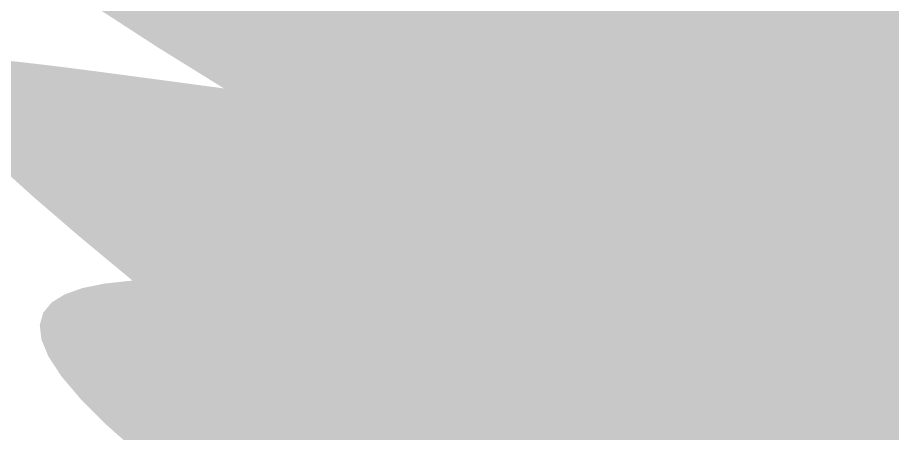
# Model space of a CAD drawing. Header units: millimetres. Extents: x -754 to 578, y -31 to 612.
# Drawn here: x -197.52 to -189.22, y 243.67 to 247.61 of the extents above; entities that cross this region are included whole.
import ezdxf

# ---------------------------------------------------------------- set-up
doc = ezdxf.new("R2010")
doc.units = ezdxf.units.MM
doc.layers.add('Images', color=7, linetype='Continuous')
doc.layers.add('magpiefill', color=3, linetype='Continuous')
picture_1 = doc.add_image_def('image11.jpg', size_in_pixel=(523, 700))

msp = doc.modelspace()

# ---------------------------------------------------------------- hatches: boundary and pattern name
at = {"layer": 'magpiefill'}
h = msp.add_hatch(color=255, dxfattribs=at)
h.dxf.hatch_style = 1
h.paths.add_polyline_path([(-191.7659048107869, 249.2536368629221), (-192.123518530582, 249.4292248882556), (-192.4791860644916, 249.6021510822027), (-192.8352377079156, 249.7736951832782), (-193.0524733827189, 249.8775045144855), (-193.8453539631049, 250.1498669512049), (-194.4445184684701, 250.3397119145002), (-194.8732507576011, 250.4546154597533), (-195.1548346892839, 250.5021536423457), (-195.3125541223044, 250.4899025176594), (-195.369692915449, 250.4254381410756), (-195.3495349275033, 250.3163365679762), (-195.2753640172538, 250.1701738537427), (-195.1654656595923, 249.9935462120185), (-195.0181317938343, 249.7891304894926), (-194.8266559754015, 249.5586236911157), (-194.5843317597154, 249.3037228218388), (-194.2844527021975, 249.0261248866125), (-193.9203123582693, 248.7275268903877), (-193.4852042833525, 248.409625838115), (-192.9724220328684, 248.0741187347454), (-192.6116334534743, 247.9511491481048), (-192.0778200722407, 247.7667228999982), (-191.5324425741953, 247.5748778995246), (-190.9838083329094, 247.377204728221), (-190.4402247219538, 247.1752939676242), (-189.9099991148993, 246.9707361992712), (-189.401438885317, 246.7651220046988), (-188.9228514067779, 246.560041965444), (-188.4825440528527, 246.3570866630436), (-188.2035487262949, 246.3570866630436), (-187.9803539444493, 246.412857608996), (-187.8687553206925, 246.5801704468535), (-187.8129572416483, 246.9705670685208), (-187.7571591626042, 247.0821089604256), (-188.0523512325622, 247.2718795756652), (-188.379019642505, 247.4696540316385), (-188.7310581485084, 247.6731773817486), (-189.1023605066486, 247.8801946793984), (-189.4868204730011, 248.0884509779914), (-189.8783318036422, 248.2956913309302), (-190.2707882546475, 248.4996607916179), (-190.658083582093, 248.6981044134576), (-191.0355176319421, 248.8893563640378), (-191.4040146097068, 249.0741072676878)])
h = msp.add_hatch(color=253, dxfattribs=at)
h.dxf.hatch_style = 1
h.paths.add_polyline_path([(-195.3824730711114, 248.8535158021037), (-195.7650199492741, 248.9653902064127), (-196.1232140254675, 249.0650303371131), (-196.4565815622012, 249.1521973096928), (-196.765314621501, 249.2275395242802), (-197.0497717152718, 249.291927202164), (-197.3103113554186, 249.3462305646326), (-197.5472920538463, 249.3913198329747), (-197.7610723224598, 249.4280652284788), (-197.9520106731642, 249.4573369724334), (-198.1204656178643, 249.4800052861272), (-198.2669066321436, 249.4967953539672), (-198.3922470462999, 249.5078522128349), (-198.4975111543093, 249.5131758627303), (-198.5837232501482, 249.5127663036533), (-198.651907627793, 249.5066235356041), (-198.7030885812196, 249.4947475585825), (-198.7382904044046, 249.4771383725885), (-198.7585373913242, 249.4537959776223), (-198.7645081364225, 249.4244430982397), (-198.7554984360162, 249.3876933572201), (-198.7304583868896, 249.3418831018986), (-198.6883380858272, 249.285348679611), (-198.6280876296133, 249.2164264376923), (-198.5486571150326, 249.1334527234781), (-198.4489966388694, 249.0347638843035), (-198.3280562979083, 248.9186962675039), (-198.1830093529243, 248.7831416557689), (-198.0039217206559, 248.6242135732064), (-197.7790824818322, 248.4375809792784), (-197.4967807171823, 248.2189128334464), (-197.1453055074356, 247.9638780951725), (-196.7129459333209, 247.6681457239189), (-196.1879910755675, 247.3273846791473), (-195.5593765624416, 246.9376647581143), (-195.3046328385367, 246.9030978486299), (-194.9951142421835, 246.8602012070556), (-194.6739186235576, 246.814437960995), (-194.636413822654, 246.8089176473848), (-194.9283635994132, 246.9542757724018), (-195.1728480242624, 247.0975507364211), (-195.3749372846192, 247.2374239854214), (-195.5397015679008, 247.3725769653816), (-195.6722110615248, 247.5016911222804), (-195.7775359529086, 247.6234479020967), (-195.8607464294697, 247.7365287508092), (-195.9269126786253, 247.8396151143969), (-195.980382724059, 247.9318190766239), (-196.0226159345169, 248.0139752723968), (-196.0543495150114, 248.0873489744077), (-196.0763206705548, 248.1532054553489), (-196.0892666061594, 248.2128099879121), (-196.0939245268372, 248.2674278447896), (-196.0910316376007, 248.3183242986734), (-196.0813251434619, 248.3667646222557), (-196.0652605218978, 248.4136345058201), (-196.0421663402432, 248.4583013100164), (-196.0110894382976, 248.4997528130865), (-195.9710766558604, 248.5369767932717), (-195.9211748327312, 248.5689610288134), (-195.8604308087094, 248.5946932979535), (-195.7878914235943, 248.6131613789331), (-195.7026035171856, 248.6233530499941), (-195.6032825592507, 248.6242722161003), (-195.4873185394297, 248.6149872891059), (-195.3517700773307, 248.5945828075872), (-195.1936957925618, 248.5621433101208), (-195.0101543047311, 248.5167533352833), (-194.7982042334468, 248.457497421651), (-194.554904198317, 248.3834601078006), (-194.2773128189499, 248.2937259323085), (-193.9584676088378, 248.185708514926), (-193.5753216570114, 248.0501378001035), (-193.1008069463855, 247.8760728134663), (-192.5078554598749, 247.6525725806393), (-191.7693991803945, 247.3686961272479), (-190.8583700908593, 247.0135024789173), (-189.7477001741839, 246.5760506612726), (-188.4103214132836, 246.0453996999389), (-188.4267459738085, 246.0782319332813), (-188.4825440528527, 246.3570866630436), (-188.9228514067777, 246.560041965444), (-189.401438885317, 246.7651220046988), (-189.9099991148993, 246.9707361992712), (-190.4402247219538, 247.1752939676242), (-190.9838083329094, 247.377204728221), (-191.5324425741953, 247.5748778995246), (-192.0778200722407, 247.7667228999982), (-192.6116334534743, 247.9511491481048), (-193.1268532086925, 248.1267543749516), (-193.6215612861585, 248.2928895622225), (-194.095117498503, 248.4490940042451), (-194.5468816583563, 248.5949069953477), (-194.976213578349, 248.7298678298579)])
h = msp.add_hatch(color=255, dxfattribs=at)
h.dxf.hatch_style = 1
h.paths.add_polyline_path([(-192.5078554598749, 247.6525725806393), (-193.1008069463855, 247.8760728134663), (-193.5753216570114, 248.0501378001035), (-193.9584676088378, 248.185708514926), (-194.2773128189499, 248.2937259323085), (-194.554904198317, 248.3834601078006), (-194.7982042334468, 248.457497421651), (-195.0101543047311, 248.5167533352833), (-195.1936957925618, 248.5621433101208), (-195.3517700773307, 248.5945828075872), (-195.4873185394297, 248.6149872891059), (-195.6032825592507, 248.6242722161003), (-195.7026035171856, 248.6233530499941), (-195.7878914235943, 248.6131613789331), (-195.8604308087094, 248.5946932979535), (-195.9211748327312, 248.5689610288134), (-195.9710766558604, 248.5369767932717), (-196.0110894382976, 248.4997528130865), (-196.0421663402432, 248.4583013100164), (-196.0652605218978, 248.4136345058201), (-196.0813251434619, 248.3667646222557), (-196.0910316376007, 248.3183242986734), (-196.0939245268372, 248.2674278447896), (-196.0892666061594, 248.2128099879121), (-196.0763206705548, 248.1532054553489), (-196.0543495150114, 248.0873489744077), (-196.0226159345169, 248.0139752723968), (-195.980382724059, 247.9318190766239), (-195.9269126786253, 247.8396151143969), (-195.8607464294697, 247.7365287508092), (-195.7775359529086, 247.6234479020967), (-195.6722110615248, 247.5016911222804), (-195.5397015679008, 247.3725769653816), (-195.3749372846192, 247.2374239854214), (-195.1728480242624, 247.0975507364211), (-194.9283635994132, 246.9542757724018), (-194.636413822654, 246.8089176473848), (-194.3393558891667, 246.7651938329996), (-193.9897359455183, 246.7118545456204), (-193.6233686991197, 246.6538058214087), (-193.239925523265, 246.5907191913771), (-192.8445236583959, 246.523409420384), (-192.4436418117403, 246.4529770817492), (-192.0437586905268, 246.3805227487924), (-191.6513530019836, 246.3071469948335), (-191.2729034533388, 246.2339503931922), (-190.9148887518207, 246.1620335171885), (-190.5837876046575, 246.0924969401421), (-190.2833132179874, 246.0260558737035), (-190.0061167935886, 245.9618840828475), (-189.742084032149, 245.8987699708797), (-189.4811006343566, 245.8355019411054), (-189.2130523008993, 245.7708683968301), (-188.9278247324653, 245.7036577413595), (-188.6153036297425, 245.6326583779989), (-188.2653746934189, 245.5566587100539), (-188.3151473500517, 245.8551494312971), (-188.4103214132836, 246.0453996999389), (-189.7477001741841, 246.5760506612726), (-190.8583700908593, 247.0135024789173), (-191.7693991803945, 247.3686961272479)])
at = {"layer": 'magpiefill', "true_color": 0x010101}
h = msp.add_hatch(color=18, dxfattribs=at)
h.dxf.hatch_style = 1
edge = h.paths.add_edge_path()
edge.add_line((-183.962828145885, 225.1641310465837), (-185.5509997714032, 225.0017711824827))
edge.add_line((-185.5509997714032, 225.0017711824827), (-188.2541343820467, 223.226319801045))
edge.add_line((-188.2541343820467, 223.2263198010449), (-193.81486294331, 219.2122550279875))
edge.add_line((-193.81486294331, 219.2122550279877), (-197.0586225035477, 216.124511711643))
edge.add_line((-197.0586225035477, 216.124511711643), (-197.5992474531419, 216.124511711643))
edge.add_line((-197.5992474531419, 216.124511711643), (-198.1398748684041, 216.587673721825))
edge.add_line((-198.1398748684041, 216.587673721825), (-198.2171070040602, 216.8964475407292))
edge.add_line((-198.2171070040602, 216.8964475407292), (-199.8389867841793, 215.6613509832867))
edge.add_line((-199.8389867841793, 215.6613509832867), (-202.0014915138921, 214.1174793251143))
edge.add_line((-202.0014915138921, 214.1174793251144), (-202.233187920861, 215.1209961592915))
edge.add_line((-202.233187920861, 215.1209961592915), (-202.1559557852048, 215.6613509832868))
edge.add_line((-202.1559557852048, 215.6613509832867), (-201.2291676916607, 216.6648665356382))
edge.add_line((-201.2291676916607, 216.6648665356383), (-200.9202391490357, 216.8964475407292))
edge.add_line((-200.9202391490357, 216.8964475407292), (-201.1519355560045, 217.0508344501813))
edge.add_line((-201.1519355560046, 217.0508344501814), (-202.6193510648109, 216.0473188978299))
edge.add_line((-202.6193510648109, 216.0473188978297), (-203.0055117430924, 216.3560927167339))
edge.add_line((-203.0055117430925, 216.3560927167339), (-203.0055117430925, 216.587673721825))
edge.add_line((-203.0055117430925, 216.587673721825), (-203.6233712940108, 216.587673721825))
edge.add_line((-203.6233712940108, 216.587673721825), (-203.8550677009796, 216.8964475407292))
edge.add_line((-203.8550677009797, 216.8964475407292), (-201.8470272425795, 217.9771571887196))
edge.add_line((-201.8470272425795, 217.9771571887196), (-201.4608665642984, 218.6718989221669))
edge.add_line((-201.4608665642984, 218.6718989221668), (-200.7657748777231, 219.289447841801))
edge.add_line((-200.765774877723, 219.289447841801), (-202.1559557852048, 219.0578668367099))
edge.add_line((-202.1559557852048, 219.0578668367098), (-201.0747034203484, 219.9841895752482))
edge.add_line((-201.0747034203484, 219.9841895752482), (-197.4447831818291, 222.0684160574158))
edge.add_line((-197.4447831818292, 222.0684160574159), (-194.0465593502788, 224.5386104541265))
edge.add_line((-194.0465593502788, 224.5386104541264), (-190.1849427047907, 226.7772238457459))
edge.add_line((-190.1849427047907, 226.7772238457459), (-187.8679712380968, 228.1667073126405))
edge.add_line((-187.8679712380967, 228.1667073126406), (-187.6362748311279, 229.0158372373657))
edge.add_line((-187.636274831128, 229.0158372373656), (-186.7867188732404, 229.5561920613607))
edge.add_line((-186.7867188732404, 229.5561920613607), (-185.8599307796966, 229.1702241468176))
edge.add_line((-185.8599307796966, 229.1702241468176), (-185.2420712287778, 229.2474182424565))
edge.add_line((-185.2420712287778, 229.2474182424565), (-183.9291224569526, 230.3281278904468))
edge.add_line((-183.9291224569526, 230.3281278904468), (-182.8478676264277, 231.0228696238943))
edge.add_line((-182.8478676264278, 231.0228696238942), (-182.7706354907716, 229.4789979657219))
edge.add_line((-182.7706354907716, 229.4789979657219), (-183.079566499065, 228.3210955039182))
edge.add_line((-183.079566499065, 228.3210955039181), (-183.3884950416903, 228.1667073126405))
edge.add_line((-183.3884950416903, 228.1667073126406), (-183.8518903212964, 228.3210955039183))
edge.add_line((-183.8518903212965, 228.3210955039181), (-184.4697474065468, 227.7035465842841))
edge.add_line((-184.4697474065468, 227.7035465842842), (-183.5164361165255, 226.8930303711103))
edge.add_line((-183.5164361165255, 226.8930303711103), (-183.3490394137245, 227.6180526684923))
edge.add_line((-183.3490394137245, 227.6180526684922), (-182.5678539787629, 228.064220236112))
edge.add_line((-182.567853978763, 228.064220236112), (-181.396077059155, 228.1199911820644))
edge.add_line((-181.3960770591549, 228.1199911820644), (-180.7264902479502, 227.8969073982545))
edge.add_line((-180.7264902479503, 227.8969073982547), (-180.7264902479503, 227.3949688846825))
edge.add_line((-180.7264902479503, 227.3949688846825), (-181.2844784353982, 227.1718851008727))
edge.add_line((-181.2844784353981, 227.1718851008726), (-182.3446591969174, 226.9488013170626))
edge.add_line((-182.3446591969174, 226.9488013170627), (-183.5722366612385, 226.0006952358709))
edge.add_line((-183.5722366612385, 226.0006952358708), (-183.5722366612385, 225.3314438844412))
edge.add_line((-183.5722366612385, 225.3314438844412), (-182.567853978763, 225.7218405061085))
edge.add_line((-182.567853978763, 225.7218405061085), (-180.1127015157901, 226.6699465873004))
edge.add_line((-180.1127015157901, 226.6699465873005), (-178.4945301011541, 227.5622817225397))
edge.add_line((-178.4945301011541, 227.5622817225397), (-176.8763611521869, 228.7334715875415))
edge.add_line((-176.8763611521869, 228.7334715875415), (-174.7559996291476, 230.2950580742105))
edge.add_line((-174.7559996291476, 230.2950580742105), (-175.8719784697115, 229.9046614525433))
edge.add_line((-175.8719784697114, 229.9046614525433), (-176.9321592312311, 229.514264830876))
edge.add_line((-176.9321592312311, 229.514264830876), (-178.048138071795, 229.7931195606384))
edge.add_line((-178.0481380717949, 229.7931195606384), (-179.0525207542704, 230.6296837499252))
edge.add_line((-179.0525207542705, 230.6296837499252), (-179.6663094864306, 231.856643279054))
edge.add_line((-179.6663094864305, 231.8566432790541), (-179.8895042682761, 233.2509169278657))
edge.add_line((-179.8895042682761, 233.2509169278656), (-179.6105089417179, 234.5336486847723))
edge.add_line((-179.6105089417179, 234.5336486847724), (-178.4387320221099, 235.8163804416791))
edge.add_line((-178.4387320221099, 235.816380441679), (-179.0525207542704, 235.593296657869))
edge.add_line((-179.0525207542705, 235.593296657869), (-181.9540652466025, 234.0874811171525))
edge.add_line((-181.9540652466025, 234.0874811171525), (-184.4650207199568, 232.6932074683409))
edge.add_line((-184.4650207199568, 232.6932074683409), (-185.8599924214104, 231.5777885492917))
edge.add_line((-185.8599924214104, 231.5777885492917), (-186.5853797773277, 230.5181418580203))
edge.add_line((-186.5853797773277, 230.5181418580204), (-187.3665652122892, 229.9046614525433))
edge.add_line((-187.3665652122892, 229.9046614525433), (-188.2035487262949, 229.6815776687334))
edge.add_line((-188.2035487262949, 229.6815776687335), (-188.7057413003667, 229.9046614525433))
edge.add_line((-188.7057413003667, 229.9046614525433), (-188.9847341612564, 230.239287128258))
edge.add_line((-188.9847341612564, 230.239287128258), (-188.9289360822122, 231.020079089767))
edge.add_line((-188.9289360822121, 231.0200790897669), (-188.3709478947642, 232.3028108466736))
edge.add_line((-188.3709478947643, 232.3028108466736), (-188.7615393794108, 233.1393750359607))
edge.add_line((-188.7615393794109, 233.1393750359607), (-188.8731380031681, 232.4143527385786))
edge.add_line((-188.873138003168, 232.4143527385786), (-189.3753281115713, 232.0797270628639))
edge.add_line((-189.3753281115713, 232.0797270628638), (-190.602905575892, 231.3547047654819))
edge.add_line((-190.602905575892, 231.3547047654819), (-190.9934970605385, 231.6335594952443))
edge.add_line((-190.9934970605385, 231.6335594952442), (-191.3840910108535, 231.856643279054))
edge.add_line((-191.3840910108535, 231.8566432790541), (-191.7746824955, 232.2470399007213))
edge.add_line((-191.7746824955, 232.2470399007213), (-191.942079198301, 232.8605203061983))
edge.add_line((-191.942079198301, 232.8605203061984), (-191.8862811192568, 233.2509169278657))
edge.add_line((-191.8862811192568, 233.2509169278656), (-192.3884712276605, 233.3624588197705))
edge.add_line((-192.3884712276606, 233.3624588197706), (-192.6674665542184, 233.5855426035804))
edge.add_line((-192.6674665542184, 233.5855426035804), (-193.0580605045337, 233.9759392252476))
edge.add_line((-193.0580605045337, 233.9759392252476), (-193.3928539101356, 234.4221067928675))
edge.add_line((-193.3928539101356, 234.4221067928674), (-193.2254572073347, 235.2586709821543))
edge.add_line((-193.2254572073347, 235.2586709821543), (-193.3928539101356, 235.2586709821543))
edge.add_line((-193.3928539101356, 235.2586709821543), (-193.8950440185394, 235.4259838200117))
edge.add_line((-193.8950440185394, 235.4259838200118), (-194.3972341269427, 235.8721513876314))
edge.add_line((-194.3972341269427, 235.8721513876314), (-194.6762294535009, 236.4298608471561))
edge.add_line((-194.6762294535009, 236.4298608471561), (-194.5646308297437, 236.9317993607283))
edge.add_line((-194.5646308297437, 236.9317993607283), (-194.4530346716554, 237.4895088202528))
edge.add_line((-194.4530346716554, 237.4895088202528), (-194.7320275325451, 237.5452797662053))
edge.add_line((-194.732027532545, 237.5452797662054), (-195.290018185661, 238.0472182797775))
edge.add_line((-195.290018185661, 238.0472182797775), (-195.6248115912634, 238.7164683493816))
edge.add_line((-195.6248115912634, 238.7164683493816), (-195.5690135122192, 239.3299487548587))
edge.add_line((-195.5690135122192, 239.3299487548587), (-194.6204313744567, 239.9434291603358))
edge.add_line((-194.6204313744567, 239.9434291603357), (-193.337053365423, 240.6126805117653))
edge.add_line((-193.337053365423, 240.6126805117654), (-192.4442717723732, 241.3377028091473))
edge.add_line((-192.4442717723732, 241.3377028091473), (-191.6630863374117, 242.0069541605769))
edge.add_line((-191.6630863374117, 242.006954160577), (-191.5514877136549, 242.1184960524818))
edge.add_line((-191.5514877136549, 242.1184960524819), (-191.2724923870967, 242.2300379443868))
edge.add_line((-191.2724923870967, 242.2300379443867), (-190.9376989814943, 242.5088926741491))
edge.add_line((-190.9376989814943, 242.5088926741491), (-190.8819009024502, 242.7319764579589))
edge.add_line((-190.8819009024501, 242.7319764579589), (-190.8819009024501, 242.8992892958163))
edge.add_line((-190.8819009024501, 242.8992892958164), (-190.9376989814943, 243.1223730796262))
edge.add_line((-190.9376989814943, 243.1223730796262), (-191.1050956842953, 243.2896859174837))
edge.add_line((-191.1050956842953, 243.2896859174837), (-191.2724923870967, 243.4012278093886))
edge.add_line((-191.2724923870967, 243.4012278093885), (-191.4956896346107, 243.4569987553411))
edge.add_line((-191.4956896346107, 243.4569987553411), (-191.3282929318093, 243.568540647246))
edge.add_line((-191.3282929318093, 243.568540647246), (-191.1050956842953, 243.568540647246))
edge.add_line((-191.1050956842953, 243.568540647246), (-190.8819009024501, 243.6243115931984))
edge.add_line((-190.8819009024501, 243.6243115931984), (-190.4913069521351, 243.6243115931984))
edge.add_line((-190.4913069521352, 243.6243115931984), (-190.2681121702897, 243.6243115931984))
edge.add_line((-190.2681121702897, 243.6243115931984), (-190.1007154674887, 243.6800825391509))
edge.add_line((-190.1007154674887, 243.6800825391508), (-189.9333187646873, 243.7916244310557))
edge.add_line((-189.9333187646873, 243.7916244310559), (-189.8217201409305, 244.0704791608182))
edge.add_line((-189.8217201409305, 244.0704791608182), (-189.7659195962179, 244.2377919986754))
edge.add_line((-189.7659195962179, 244.2377919986754), (-189.9891168437315, 244.4608757824854))
edge.add_line((-189.9891168437315, 244.4608757824855), (-190.7145041996488, 244.8512724041528))
edge.add_line((-190.7145041996488, 244.8512724041527), (-189.7659195962179, 244.6281886203427))
edge.add_line((-189.7659195962179, 244.6281886203427), (-189.2637294878142, 244.5166467284378))
edge.add_line((-189.2637294878141, 244.5166467284378), (-188.9847341612563, 244.6839595662952))
edge.add_line((-188.9847341612564, 244.6839595662952), (-188.9847341612564, 244.7955014582001))
edge.add_line((-188.9847341612564, 244.7955014582002), (-188.9847341612564, 245.0743561879625))
edge.add_line((-188.9847341612564, 245.0743561879625), (-189.1521333297258, 245.1858980798674))
edge.add_line((-189.1521333297258, 245.1858980798674), (-189.2637294878141, 245.4647528096297))
edge.add_line((-189.2637294878141, 245.4647528096298), (-188.817337458455, 245.4089818636772))
edge.add_line((-188.8173374584551, 245.4089818636772), (-188.5941426766099, 245.4089818636772))
edge.add_line((-188.5941426766099, 245.4089818636772), (-188.2593492710076, 245.4089818636772))
edge.add_line((-188.2593492710075, 245.4089818636772), (-188.2593492710075, 245.5205237555821))
edge.add_line((-188.2593492710075, 245.5205237555821), (-188.3151473500517, 245.855149431297))
edge.add_line((-188.3151473500517, 245.8551494312971), (-188.4267459738085, 246.0782319332814))
edge.add_line((-188.4267459738085, 246.0782319332813), (-188.4825440528526, 246.3570866630436))
edge.add_line((-188.4825440528527, 246.3570866630436), (-188.2035487262949, 246.3570866630436))
edge.add_line((-188.2035487262949, 246.3570866630436), (-187.9803539444493, 246.4128576089959))
edge.add_line((-187.9803539444493, 246.412857608996), (-187.8687553206925, 246.5801704468535))
edge.add_line((-187.8687553206925, 246.5801704468535), (-187.8129572416484, 246.9705670685208))
edge.add_line((-187.8129572416483, 246.9705670685208), (-187.7571591626042, 247.0821089604256))
edge.add_line((-187.7571591626042, 247.0821089604256), (-187.5339619150902, 247.0821089604256))
edge.add_line((-187.5339619150902, 247.0821089604256), (-187.3665652122892, 247.0821089604256))
edge.add_line((-187.3665652122892, 247.0821089604256), (-187.254966588532, 247.1936508523305))
edge.add_line((-187.2549665885319, 247.1936508523305), (-187.087569885731, 247.1936508523305))
edge.add_line((-187.087569885731, 247.1936508523305), (-187.0317718066868, 247.4725055820929))
edge.add_line((-187.0317718066868, 247.472505582093), (-187.0317718066868, 247.5840474739979))
edge.add_line((-187.0317718066868, 247.5840474739978), (-187.310767133245, 247.6955893659027))
edge.add_line((-187.310767133245, 247.6955893659027), (-187.087569885731, 247.8071312578076))
edge.add_line((-187.087569885731, 247.8071312578076), (-186.9201731829296, 247.8071312578076))
edge.add_line((-186.9201731829297, 247.8071312578076), (-186.6969784010845, 247.7513603118553))
edge.add_line((-186.6969784010845, 247.7513603118553), (-186.4179830745263, 247.6955893659027))
edge.add_line((-186.4179830745263, 247.6955893659027), (-186.0273915898798, 247.7513603118553))
edge.add_line((-186.0273915898798, 247.7513603118553), (-185.4694009367639, 247.8629022037602))
edge.add_line((-185.4694009367638, 247.8629022037601), (-185.1904056102057, 247.8629022037601))
edge.add_line((-185.1904056102056, 247.8629022037601), (-185.1904056102056, 247.6398184199503))
edge.add_line((-185.1904056102056, 247.6398184199504), (-185.1346075311615, 247.360963690188))
edge.add_line((-185.1346075311615, 247.360963690188), (-184.7440135808465, 247.1936508523305))
edge.add_line((-184.7440135808465, 247.1936508523305), (-184.2418234724428, 247.360963690188))
edge.add_line((-184.2418234724428, 247.360963690188), (-183.962828145885, 247.0263380144733))
edge.add_line((-183.962828145885, 247.0263380144733), (-183.5718396886035, 246.6374629196819))
edge.add_arc((-280.4371677586878, 190.0840839330436), 112.165843539517, 24.7196834331034, 30.277882808560207, ccw=False)
edge.add_arc((-176.7362248807561, 238.4804996146605), 2.34770697077903, 219.4264190677759, 277.5112522925736)
edge.add_arc((-174.1990015674482, 234.107992672581), 3.025916043660005, 76.09792839104102, 137.4828955815185, ccw=False)
edge.add_arc((-174.363699671963, 230.4072776329092), 6.697621683522432, 60.01917854986198, 82.34898294536907, ccw=False)
edge.add_arc((-174.27323199147, 226.3436893305659), 10.3885879204781, 55.16074552816218, 71.73216053091483, ccw=False)
edge.add_arc((-168.6272360603464, 229.9240189890295), 4.954608585265596, 86.65890143975243, 120.31950619075)
edge.add_arc((-167.1102780490694, 227.4735523597912), 7.836037325723806, 120.8490791888012, 144.9821508602809)
edge.add_arc((-172.469045772773, 231.4076116923318), 1.198890831365216, 152.0183299640194, 206.9559763139688)
edge.add_arc((-264.1162404005846, 120.4379487420404), 142.82303879835, 45.89312228263083, 50.63922831697852, ccw=False)
edge.add_line((-164.7115489902533, 222.9909971473013), (-164.823786222162, 222.5428978686437))
edge.add_line((-164.823786222162, 222.5428978686435), (-164.6563895193607, 222.3198140848337))
edge.add_line((-164.6563895193606, 222.3198140848338), (-164.1541969452888, 222.1525012469764))
edge.add_line((-164.1541969452888, 222.1525012469763), (-164.3215936480898, 221.8178755712616))
edge.add_line((-164.3215936480898, 221.8178755712616), (-164.0983988662447, 221.5390208414993))
edge.add_line((-164.0983988662447, 221.5390208414993), (-163.9868002424875, 221.2601661117369))
edge.add_line((-163.9868002424876, 221.2601661117369), (-164.3773941928025, 220.9255404360222))
edge.add_line((-164.3773941928025, 220.9255404360221), (-164.4331922718466, 220.5909147603072))
edge.add_line((-164.4331922718466, 220.5909147603072), (-164.2657955690457, 220.2562890845925))
edge.add_line((-164.2657955690457, 220.2562890845926), (-164.7121875984048, 220.0889762467352))
edge.add_line((-164.7121875984048, 220.0889762467351), (-165.158579627764, 220.20051813864))
edge.add_line((-165.158579627764, 220.20051813864), (-165.1027815487198, 219.8101215169728))
edge.add_line((-165.1027815487198, 219.8101215169728), (-165.7165678152119, 219.6428086791155))
edge.add_line((-165.7165678152119, 219.6428086791155), (-165.9955631417701, 219.8101215169727))
edge.add_line((-165.99556314177, 219.8101215169728), (-166.162959844571, 219.8658924629253))
edge.add_line((-166.162959844571, 219.8658924629253), (-166.330356547372, 219.6428086791155))
edge.add_line((-166.330356547372, 219.6428086791155), (-166.6093518739302, 219.4197248953054))
edge.add_line((-166.6093518739302, 219.4197248953054), (-166.8883472004883, 219.5312667872105))
edge.add_line((-166.8883472004884, 219.5312667872106), (-167.6137345564057, 219.0293282736384))
edge.add_line((-167.6137345564057, 219.0293282736384), (-167.6137345564057, 219.2524120574482))
edge.add_line((-167.6137345564057, 219.2524120574483), (-168.1159246648091, 219.6985796250679))
edge.add_line((-168.115924664809, 219.6985796250678), (-168.115924664809, 219.9216634088778))
edge.add_line((-168.115924664809, 219.9216634088778), (-168.2275232885662, 219.8101215169727))
edge.add_line((-168.2275232885662, 219.8101215169728), (-168.5623166941682, 219.3081830034006))
edge.add_line((-168.5623166941682, 219.3081830034006), (-168.5623166941682, 218.9735573276859))
edge.add_line((-168.5623166941682, 218.9735573276858), (-168.5623166941682, 218.2485350303039))
edge.add_line((-168.5623166941682, 218.2485350303039), (-168.9529081788147, 218.2485350303039))
edge.add_line((-168.9529081788147, 218.2485350303039), (-169.1203048816161, 218.4158478681612))
edge.add_line((-169.1203048816161, 218.4158478681611), (-169.1761054263287, 218.527389760066))
edge.add_line((-169.1761054263287, 218.527389760066), (-169.7340936137762, 218.6947025979234))
edge.add_line((-169.7340936137762, 218.6947025979235), (-170.0130889403344, 218.862015435781))
edge.add_line((-170.0130889403343, 218.862015435781), (-170.1246875640915, 218.7504735438761))
edge.add_line((-170.1246875640915, 218.7504735438761), (-170.1246875640915, 218.4716188141137))
edge.add_line((-170.1246875640915, 218.4716188141137), (-170.4594809696935, 218.0254512464938))
edge.add_line((-170.4594809696935, 218.0254512464938), (-170.6826757515391, 218.1927640843513))
edge.add_line((-170.6826757515391, 218.1927640843514), (-170.6826757515391, 218.3600769222088))
edge.add_line((-170.6826757515391, 218.3600769222088), (-171.3522650284122, 218.1927640843513))
edge.add_line((-171.3522650284123, 218.1927640843514), (-171.6870584340146, 217.8023674626841))
edge.add_line((-171.6870584340145, 217.8023674626841), (-172.412443324263, 217.5235127329217))
edge.add_line((-172.4124433242631, 217.5235127329217), (-172.7472367298654, 217.6908255707791))
edge.add_line((-172.7472367298654, 217.6908255707792), (-172.9146358983352, 217.9696803005416))
edge.add_line((-172.9146358983353, 217.9696803005415), (-173.1936287592246, 217.9696803005415))
edge.add_line((-173.1936287592246, 217.9696803005415), (-173.8074174913851, 217.4677417869694))
edge.add_line((-173.8074174913851, 217.4677417869693), (-174.3654081445014, 216.9100323274446))
edge.add_line((-174.3654081445014, 216.9100323274446), (-174.9233963319489, 216.240780976015))
edge.add_line((-174.923396331949, 216.240780976015), (-175.3697883613081, 215.6830715164905))
edge.add_line((-175.3697883613081, 215.6830715164905), (-175.7603823116231, 215.2926761766488))
edge.add_line((-175.760382311623, 215.2926761766487), (-176.3183704990709, 215.1253633387913))
edge.add_line((-176.318370499071, 215.1253633387913), (-176.8205630731428, 215.2369052306962))
edge.add_line((-176.8205630731428, 215.2369052306962), (-177.1553564787451, 215.5715296245856))
edge.add_line((-177.1553564787451, 215.5715296245856), (-177.4901498843475, 215.9061553003003))
edge.add_line((-177.4901498843474, 215.9061553003003), (-177.6575465871484, 216.4080938138725))
edge.add_line((-177.6575465871484, 216.4080938138725), (-177.9365419137065, 216.7984904355397))
edge.add_line((-177.9365419137066, 216.7984904355398), (-178.2155372402648, 216.8542613814923))
edge.add_line((-178.2155372402648, 216.8542613814923), (-178.5503306458671, 216.9658032733972))
edge.add_line((-178.5503306458671, 216.9658032733971), (-178.8293235067565, 216.9658032733971))
edge.add_line((-178.8293235067565, 216.9658032733971), (-179.3315160808286, 217.7465965167317))
edge.add_line((-179.3315160808286, 217.7465965167318), (-179.8337061892319, 218.4158478681612))
edge.add_line((-179.8337061892319, 218.4158478681611), (-180.0569009710771, 218.4158478681611))
edge.add_line((-180.0569009710771, 218.4158478681611), (-180.5032930004366, 218.6389316519711))
edge.add_line((-180.5032930004367, 218.6389316519711), (-181.2844784353982, 219.3639539493531))
edge.add_line((-181.2844784353981, 219.3639539493531), (-181.5076756829117, 219.6985796250679))
edge.add_line((-181.5076756829117, 219.6985796250678), (-181.6192718410001, 219.9216634088778))
edge.add_line((-181.6192718410001, 219.9216634088778), (-181.6750723857131, 220.2562890845925))
edge.add_line((-181.6750723857131, 220.2562890845926), (-181.8982671675583, 220.2562890845926))
edge.add_line((-181.8982671675583, 220.2562890845926), (-182.400457275962, 220.4236019224501))
edge.add_line((-182.400457275962, 220.42360192245), (-182.4562578206746, 220.5351438143549))
edge.add_line((-182.4562578206746, 220.5351438143549), (-182.6794526025198, 220.8697694900696))
edge.add_line((-182.6794526025198, 220.8697694900696), (-182.735250681564, 220.9813113819745))
edge.add_line((-182.735250681564, 220.9813113819745), (-183.0142460081221, 221.5947917874516))
edge.add_line((-183.0142460081222, 221.5947917874516), (-183.3490394137245, 221.8178755712616))
edge.add_line((-183.3490394137245, 221.8178755712616), (-183.5164361165254, 221.9851884091189))
edge.add_line((-183.5164361165255, 221.9851884091189), (-183.7396333640394, 222.3198140848338))
edge.add_line((-183.7396333640395, 222.3198140848338), (-183.8512319877963, 222.7659816524535))
edge.add_line((-183.8512319877963, 222.7659816524535), (-183.8512319877963, 223.0448351003903))
edge.add_line((-183.8512319877963, 223.0448351003903), (-183.4606380374813, 223.602544559915))
edge.add_line((-183.4606380374813, 223.6025445599149), (-183.6280347402826, 223.5467736139623))
edge.add_line((-183.6280347402827, 223.5467736139624), (-184.0186286905976, 223.9929411815822))
edge.add_line((-184.0186286905976, 223.9929411815822), (-184.0744267696418, 224.3833378032494))
edge.add_line((-184.0744267696418, 224.3833378032495), (-183.6280347402827, 225.0525891546789))
edge.add_line((-183.6280347402827, 225.0525891546788), (-183.962828145885, 225.1641310465837))
at = {"layer": 'magpiefill'}
h = msp.add_hatch(color=253, dxfattribs=at)
h.dxf.hatch_style = 1
h.paths.add_polyline_path([(-194.3393558891667, 246.7651938329996), (-194.6739186235576, 246.814437960995), (-194.9951142421834, 246.8602012070556), (-195.3046328385367, 246.9030978486299), (-195.6041645061104, 246.9437421631669), (-195.8953993383965, 246.9827484281153), (-196.1800274288883, 247.0207309209239), (-196.458936500582, 247.0580479703728), (-196.7298047944913, 247.0940341105672), (-196.9895081811338, 247.1277679269432), (-197.2349225310273, 247.1583280049379), (-197.4629237146892, 247.1847929299874), (-197.6703876026373, 247.2062412875283), (-197.8541900653893, 247.2217516629968), (-198.0112069734627, 247.2304026418297), (-198.1391421790487, 247.2313112036149), (-198.2390114610322, 247.2237479045454), (-198.3126585799712, 247.2070216949665), (-198.3619272964241, 247.1804415252231), (-198.3886613709493, 247.14331634566), (-198.3947045641049, 247.0949551066221), (-198.3819006364492, 247.0346667584541), (-198.3520933485405, 246.9617602515011), (-198.3045984774241, 246.8741279854073), (-198.2286198660937, 246.7639961570146), (-198.1108333740304, 246.6221744124644), (-197.9379148607147, 246.4394723978977), (-197.6965401856276, 246.2066997594559), (-197.3733852082499, 245.9146661432799), (-196.9551257880626, 245.5541811955114), (-196.4284377845463, 245.1160545622913), (-196.1223173086115, 245.1310790843741), (-195.763820133057, 245.1344704649988), (-195.3538005872879, 245.1275727699858), (-194.8907734400959, 245.1118448917769), (-194.3764066816267, 245.0887614846111), (-193.8249811874427, 245.0598602499154), (-193.2539310544602, 245.0266946509138), (-192.680690379596, 244.9908181508299), (-192.1226932597663, 244.9537842128879), (-191.5973737918874, 244.9171463003118), (-191.1221660728761, 244.8824578763254), (-190.7145041996492, 244.8512724041528), (-189.7659195962179, 244.6281886203427), (-189.2637294878141, 244.5166467284378), (-188.9847341612564, 244.6839595662952), (-188.9847341612564, 244.7955014582002), (-188.9847341612564, 245.0743561879625), (-189.1521333297258, 245.1858980798674), (-189.2637294878141, 245.4647528096298), (-188.8173374584551, 245.4089818636772), (-188.5941426766099, 245.4089818636772), (-188.2593492710075, 245.4089818636772), (-188.2593492710075, 245.5205237555821), (-188.2653746934189, 245.5566587100539), (-188.6153036297425, 245.6326583779989), (-188.9278247324653, 245.7036577413595), (-189.2130523008993, 245.7708683968301), (-189.4811006343565, 245.8355019411054), (-189.7420840321489, 245.8987699708797), (-190.0061167935886, 245.9618840828475), (-190.2833132179874, 246.0260558737035), (-190.5837876046575, 246.0924969401421), (-190.9148887518207, 246.1620335171885), (-191.2729034533388, 246.2339503931922), (-191.6513530019837, 246.3071469948335), (-192.0437586905269, 246.3805227487924), (-192.4436418117403, 246.4529770817492), (-192.8445236583959, 246.523409420384), (-193.239925523265, 246.5907191913771), (-193.6233686991196, 246.6538058214087), (-193.9897359455183, 246.7118545456204)])
h.paths.add_polyline_path([(-196.3149624873957, 246.2683151082524), (-196.2848053732468, 246.3196579882893), (-196.2404616825658, 246.3670081019309), (-196.1810607593671, 246.4100583152819), (-196.1057319476653, 246.4485014944468), (-196.0132546208288, 246.4818939997882), (-195.9010082696419, 246.5092461687004), (-195.7660224142429, 246.5294318328357), (-195.6053265747701, 246.5413248238467), (-195.415950271362, 246.5437989733854), (-195.1949230241567, 246.5357281131047), (-194.9392743532928, 246.5159860746564), (-194.6460337789085, 246.4834466896932), (-194.3142623546825, 246.4375724685326), (-193.951147268456, 246.3801806361523), (-193.5659072416101, 246.3136770961954), (-193.1677609955264, 246.2404677523049), (-192.7659272515861, 246.1629585081237), (-192.3696247311705, 246.0835552672949), (-191.9880721556613, 246.0046639334614), (-191.6304882464397, 245.9286904102662), (-191.3042650526614, 245.8575287061612), (-191.0094879345811, 245.7910252488329), (-190.7444155802274, 245.728514570777), (-190.5073066776293, 245.6693312044892), (-190.2964199148155, 245.6128096824646), (-190.1100139798149, 245.5582845371993), (-189.9463475606564, 245.5050903011883), (-189.8036793453688, 245.4525615069274), (-189.6803533793277, 245.4001691937274), (-189.5750551372959, 245.3479304281591), (-189.4865554513828, 245.2959987836092), (-189.413625153698, 245.2445278334638), (-189.3550350763507, 245.1936711511094), (-189.3095560514508, 245.1435823099322), (-189.2759589111075, 245.0944148833184), (-189.2530144874304, 245.0463224446546), (-189.2397411549404, 244.999569475895), (-189.2361474578038, 244.9548640932657), (-189.2424894825984, 244.9130253215613), (-189.2590233159022, 244.8748721855759), (-189.2860050442929, 244.8412237101038), (-189.3236907543482, 244.8128989199394), (-189.372336532646, 244.7907168398769), (-189.4321984657641, 244.7754964947106), (-189.5040874664265, 244.7678265593499), (-189.5910337519414, 244.7673743091636), (-189.6966223657633, 244.7735766696361), (-189.8244383513467, 244.7858705662512), (-189.9780667521458, 244.8036929244933), (-190.1610926116155, 244.8264806698461), (-190.3771009732095, 244.853670727794), (-190.6296768803828, 244.8847000238209), (-190.9205787082411, 244.9189884173763), (-191.2442581584947, 244.9558875037711), (-191.5933402645058, 244.9947318122816), (-191.9604500596363, 245.0348558721838), (-192.3382125772474, 245.0755942127541), (-192.7192528507023, 245.1162813632687), (-193.0961959133619, 245.156251853004), (-193.4616667985883, 245.194840211236), (-193.8093404478046, 245.2316539792617), (-194.1370914346801, 245.2673927464603), (-194.4438442409445, 245.3030291142317), (-194.7285233483282, 245.339535683976), (-194.9900532385614, 245.377885057093), (-195.227358393374, 245.4190498349826), (-195.4393632944965, 245.4640026190446), (-195.6249924236589, 245.513716010679), (-195.7837165571702, 245.5688298796797), (-195.9171916496549, 245.6286531694165), (-196.0276199503161, 245.692162091653), (-196.1172037083571, 245.7583328581531), (-196.1881451729811, 245.8261416806802), (-196.2426465933912, 245.8945647709982), (-196.2829102187908, 245.962578340871), (-196.3111382983832, 246.029158602062), (-196.3290209305064, 246.0934012087251), (-196.33619961004, 246.154879584575), (-196.3318036809983, 246.2132865957159)], flags=16)
h = msp.add_hatch(color=255, dxfattribs=at)
h.dxf.hatch_style = 1
h.paths.add_polyline_path([(-191.3042650526614, 245.8575287061612), (-191.6304882464396, 245.9286904102662), (-191.9880721556613, 246.0046639334614), (-192.3696247311705, 246.0835552672949), (-192.7659272515861, 246.1629585081237), (-193.1677609955264, 246.2404677523049), (-193.5659072416101, 246.3136770961954), (-193.9511472684561, 246.3801806361523), (-194.3142623546825, 246.4375724685326), (-194.6460337789085, 246.4834466896932), (-194.9392743532928, 246.5159860746564), (-195.1949230241567, 246.5357281131047), (-195.415950271362, 246.5437989733854), (-195.6053265747701, 246.5413248238467), (-195.7660224142429, 246.5294318328357), (-195.9010082696419, 246.5092461687004), (-196.0132546208288, 246.4818939997882), (-196.1057319476653, 246.4485014944468), (-196.1810607593671, 246.4100583152819), (-196.2404616825658, 246.3670081019309), (-196.2848053732468, 246.3196579882893), (-196.3149624873957, 246.2683151082524), (-196.3318036809983, 246.2132865957159), (-196.33619961004, 246.154879584575), (-196.3290209305064, 246.0934012087251), (-196.3111382983832, 246.029158602062), (-196.2829102187908, 245.962578340871), (-196.2426465933912, 245.8945647709982), (-196.1881451729811, 245.8261416806802), (-196.1172037083571, 245.7583328581531), (-196.0276199503161, 245.692162091653), (-195.9171916496549, 245.6286531694165), (-195.7837165571702, 245.5688298796797), (-195.6249924236589, 245.513716010679), (-195.4393632944965, 245.4640026190446), (-195.227358393374, 245.4190498349826), (-194.9900532385614, 245.377885057093), (-194.7285233483282, 245.339535683976), (-194.4438442409445, 245.3030291142317), (-194.1370914346801, 245.2673927464603), (-193.8093404478047, 245.2316539792617), (-193.4616667985883, 245.194840211236), (-193.0961959133619, 245.156251853004), (-192.7192528507023, 245.1162813632687), (-192.3382125772478, 245.0755942127541), (-191.9604500596363, 245.0348558721838), (-191.5933402645058, 244.9947318122816), (-191.2442581584948, 244.9558875037711), (-190.9205787082411, 244.9189884173763), (-190.6296768803828, 244.8847000238209), (-190.3771009732095, 244.853670727794), (-190.1610926116153, 244.8264806698461), (-189.9780667521458, 244.8036929244933), (-189.8244383513467, 244.7858705662512), (-189.6966223657633, 244.7735766696361), (-189.5910337519414, 244.7673743091636), (-189.5040874664265, 244.7678265593499), (-189.4321984657641, 244.7754964947106), (-189.372336532646, 244.7907168398769), (-189.3236907543482, 244.8128989199394), (-189.2860050442929, 244.8412237101038), (-189.2590233159022, 244.8748721855759), (-189.2424894825984, 244.9130253215613), (-189.2361474578038, 244.9548640932657), (-189.2397411549404, 244.999569475895), (-189.2530144874304, 245.0463224446546), (-189.2759589111075, 245.0944148833184), (-189.3095560514508, 245.1435823099322), (-189.3550350763508, 245.1936711511094), (-189.413625153698, 245.2445278334638), (-189.4865554513828, 245.2959987836092), (-189.5750551372959, 245.3479304281591), (-189.6803533793277, 245.4001691937274), (-189.8036793453688, 245.4525615069274), (-189.9463475606564, 245.5050903011883), (-190.1100139798149, 245.5582845371993), (-190.2964199148155, 245.6128096824646), (-190.5073066776293, 245.6693312044892), (-190.7444155802274, 245.728514570777), (-191.0094879345811, 245.7910252488329)])
h = msp.add_hatch(color=253, dxfattribs=at)
h.dxf.hatch_style = 1
h.paths.add_polyline_path([(-189.9891168437315, 244.4608757824855), (-190.7145041996489, 244.8512724041528), (-191.1221660728763, 244.8824578763254), (-191.5973737918874, 244.9171463003118), (-192.1226932597662, 244.9537842128879), (-192.680690379596, 244.9908181508299), (-193.2539310544603, 245.0266946509138), (-193.8249811874427, 245.0598602499154), (-194.3764066816267, 245.0887614846111), (-194.8907734400959, 245.1118448917769), (-195.3538005872879, 245.1275727699858), (-195.763820133057, 245.1344704649988), (-196.1223173086115, 245.1310790843741), (-196.4307773451596, 245.1159397356695), (-196.6906854739098, 245.0875935264432), (-196.9035269260704, 245.0445815642531), (-197.0707869328498, 244.9854449566572), (-197.1939507254563, 244.9087248112138), (-197.2737033757229, 244.8129293369351), (-197.3075293179818, 244.696435148652), (-197.29211282719, 244.5575859626499), (-197.2241381783043, 244.3947254952138), (-197.1002896462816, 244.206197462629), (-196.917251506079, 243.9903455811808), (-196.671708032653, 243.7455135671543), (-196.360343500961, 243.470045136835), (-196.2745365863145, 243.4772697325817), (-196.0412689838373, 243.4882200241045), (-195.7473626511261, 243.4950239887231), (-195.3846231578686, 243.4978095999668), (-194.949688706252, 243.4968341441845), (-194.4585280284637, 243.4928721590008), (-193.9319424891907, 243.4868274948601), (-193.3907334531205, 243.4796040022062), (-192.8557022849401, 243.4721055314833), (-192.3476503493368, 243.4652359331354), (-191.887379010998, 243.4598990576066), (-191.495689634611, 243.456998755341), (-191.3282929318093, 243.568540647246), (-191.1050956842953, 243.568540647246), (-190.8819009024501, 243.6243115931984), (-190.4913069521352, 243.6243115931984), (-190.2681121702897, 243.6243115931984), (-190.1007154674887, 243.6800825391508), (-189.9333187646873, 243.7916244310559), (-189.8217201409305, 244.0704791608182), (-189.7659195962179, 244.2377919986754)])
h.paths.add_polyline_path([(-196.1205071073604, 244.3406001950388), (-196.1144722422472, 244.4085711204821), (-196.0970505667393, 244.4745712534632), (-196.0660569015521, 244.5377047819581), (-196.018981704056, 244.5971526779533), (-195.9533154316215, 244.6520959134351), (-195.866548541619, 244.7017154603901), (-195.7561714914188, 244.7451922908045), (-195.6196747383913, 244.7817073766647), (-195.454548739907, 244.8104416899573), (-195.2593253278921, 244.8308492114698), (-195.0367018324958, 244.8434759571955), (-194.7904169584234, 244.8491409519284), (-194.5242094103798, 244.8486632204628), (-194.2418178930703, 244.8428617875931), (-193.9469811111999, 244.8325556781137), (-193.6434377694737, 244.8185639168186), (-193.334926572597, 244.8017055285023), (-193.0251520805915, 244.7826630348999), (-192.7176822747463, 244.761572945509), (-192.4160509916673, 244.7384352667683), (-192.1237920679604, 244.7132500051165), (-191.8444393402315, 244.6860171669921), (-191.5815266450863, 244.6567367588338), (-191.3385878191309, 244.62540878708), (-191.119156698971, 244.5920332581696), (-190.925913538053, 244.5565931135793), (-190.7581242571861, 244.5190030349403), (-190.6142011940196, 244.4791606389217), (-190.4925566862031, 244.436963542193), (-190.3916030713861, 244.3923093614237), (-190.3097526872183, 244.3450957132828), (-190.245417871349, 244.2952202144399), (-190.197010961428, 244.2425804815642), (-190.1633540148273, 244.1872874216143), (-190.1449079678098, 244.1303051027042), (-190.1425434763611, 244.0728108832375), (-190.157131196467, 244.0159821216172), (-190.1895417841127, 243.9609961762469), (-190.2406458952841, 243.9090304055298), (-190.3113141859666, 243.8612621678691), (-190.4024173121458, 243.8188688216682), (-190.5149283599803, 243.7827632460589), (-190.6502301363205, 243.7528004030866), (-190.8098078781895, 243.7285707755252), (-190.9951468226108, 243.7096648461487), (-191.2077322066079, 243.6956730977308), (-191.4490492672038, 243.6861860130457), (-191.720583241422, 243.680794074867), (-192.0238193662859, 243.6790877659688), (-192.3583479201344, 243.680649038522), (-192.7161793465692, 243.6850257222867), (-193.0874291305075, 243.6917571164192), (-193.4622127568667, 243.7003825200766), (-193.830645710564, 243.7104412324156), (-194.1828434765168, 243.7214725525931), (-194.5089215396423, 243.733015779766), (-194.7989953848579, 243.744610213091), (-195.045647357645, 243.7560510971745), (-195.2513272457415, 243.7681574584203), (-195.4209516974496, 243.7820042686818), (-195.5594373610712, 243.7986664998125), (-195.6717008849083, 243.8192191236655), (-195.7626589172632, 243.8447371120944), (-195.837228106438, 243.8762954369525), (-195.9003251007345, 243.9149690700931), (-195.9559532133114, 243.9614405327147), (-196.0044624167531, 244.0148225433961), (-196.0452893485003, 244.0738353700613), (-196.0778706459938, 244.1371992806343), (-196.1016429466745, 244.2036345430388), (-196.1160428879831, 244.2718614251991)], flags=16)
h = msp.add_hatch(color=255, dxfattribs=at)
h.dxf.hatch_style = 1
h.paths.add_polyline_path([(-190.245417871349, 244.2952202144399), (-190.3097526872183, 244.3450957132828), (-190.3916030713861, 244.3923093614237), (-190.4925566862031, 244.436963542193), (-190.6142011940196, 244.4791606389217), (-190.7581242571861, 244.5190030349403), (-190.925913538053, 244.5565931135793), (-191.119156698971, 244.5920332581696), (-191.3385878191309, 244.62540878708), (-191.5815266450863, 244.6567367588338), (-191.8444393402315, 244.6860171669921), (-192.1237920679604, 244.7132500051165), (-192.4160509916673, 244.7384352667683), (-192.7176822747463, 244.761572945509), (-193.0251520805915, 244.7826630348999), (-193.334926572597, 244.8017055285023), (-193.6434377694737, 244.8185639168186), (-193.9469811112, 244.8325556781137), (-194.2418178930703, 244.8428617875931), (-194.5242094103798, 244.8486632204628), (-194.7904169584234, 244.8491409519284), (-195.0367018324958, 244.8434759571955), (-195.2593253278921, 244.8308492114698), (-195.454548739907, 244.8104416899573), (-195.6196747383913, 244.7817073766647), (-195.7561714914188, 244.7451922908045), (-195.866548541619, 244.7017154603901), (-195.9533154316215, 244.6520959134351), (-196.018981704056, 244.5971526779533), (-196.0660569015521, 244.5377047819581), (-196.0970505667393, 244.4745712534632), (-196.1144722422472, 244.4085711204821), (-196.1205071073604, 244.3406001950388), (-196.1160428879831, 244.2718614251991), (-196.1016429466745, 244.2036345430388), (-196.0778706459938, 244.1371992806343), (-196.0452893485003, 244.0738353700613), (-196.0044624167531, 244.0148225433961), (-195.9559532133114, 243.9614405327147), (-195.9003251007345, 243.9149690700931), (-195.837228106438, 243.8762954369525), (-195.7626589172632, 243.8447371120944), (-195.6717008849083, 243.8192191236655), (-195.5594373610712, 243.7986664998125), (-195.4209516974496, 243.7820042686818), (-195.2513272457415, 243.7681574584203), (-195.045647357645, 243.7560510971745), (-194.7989953848579, 243.744610213091), (-194.5089215396424, 243.733015779766), (-194.1828434765168, 243.7214725525931), (-193.830645710564, 243.7104412324156), (-193.4622127568667, 243.7003825200766), (-193.0874291305075, 243.6917571164192), (-192.7161793465692, 243.6850257222867), (-192.3583479201344, 243.680649038522), (-192.0238193662859, 243.6790877659688), (-191.720583241422, 243.680794074867), (-191.4490492672038, 243.6861860130457), (-191.2077322066079, 243.6956730977308), (-190.9951468226108, 243.7096648461487), (-190.8098078781895, 243.7285707755252), (-190.6502301363205, 243.7528004030866), (-190.5149283599803, 243.7827632460589), (-190.4024173121458, 243.8188688216682), (-190.3113141859667, 243.8612621678691), (-190.2406458952841, 243.9090304055298), (-190.1895417841127, 243.9609961762469), (-190.157131196467, 244.0159821216172), (-190.1425434763611, 244.0728108832375), (-190.1449079678098, 244.1303051027042), (-190.1633540148273, 244.1872874216143), (-190.197010961428, 244.2425804815642)])

# ---------------------------------------------------------------- pictures from other files: only their frames are drawn
at = {"layer": 'Images'}
image = msp.add_image(picture_1, insert=(-355.8175818121082, 1.13686837721616e-13), size_in_units=(221.90142857142854, 296.99999999999994), dxfattribs=at)
image.dxf.flags = 7

doc.saveas('drawing.dxf')
